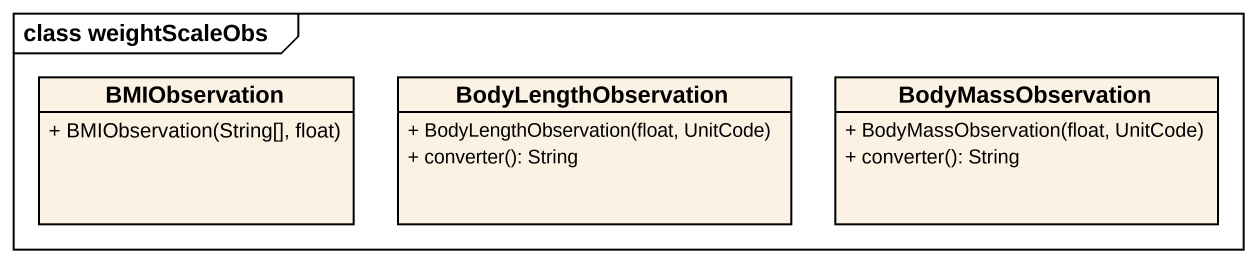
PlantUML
@startuml
mainframe class weightScaleObs
hide circle
hide empty members
skinparam classAttributeIconSize 0
class BMIObservation {
  + BMIObservation(String[], float)
}
class BodyLengthObservation {
  + BodyLengthObservation(float, UnitCode)
  + converter(): String
}
class BodyMassObservation {
  + BodyMassObservation(float, UnitCode)
  + converter(): String
}
@enduml
